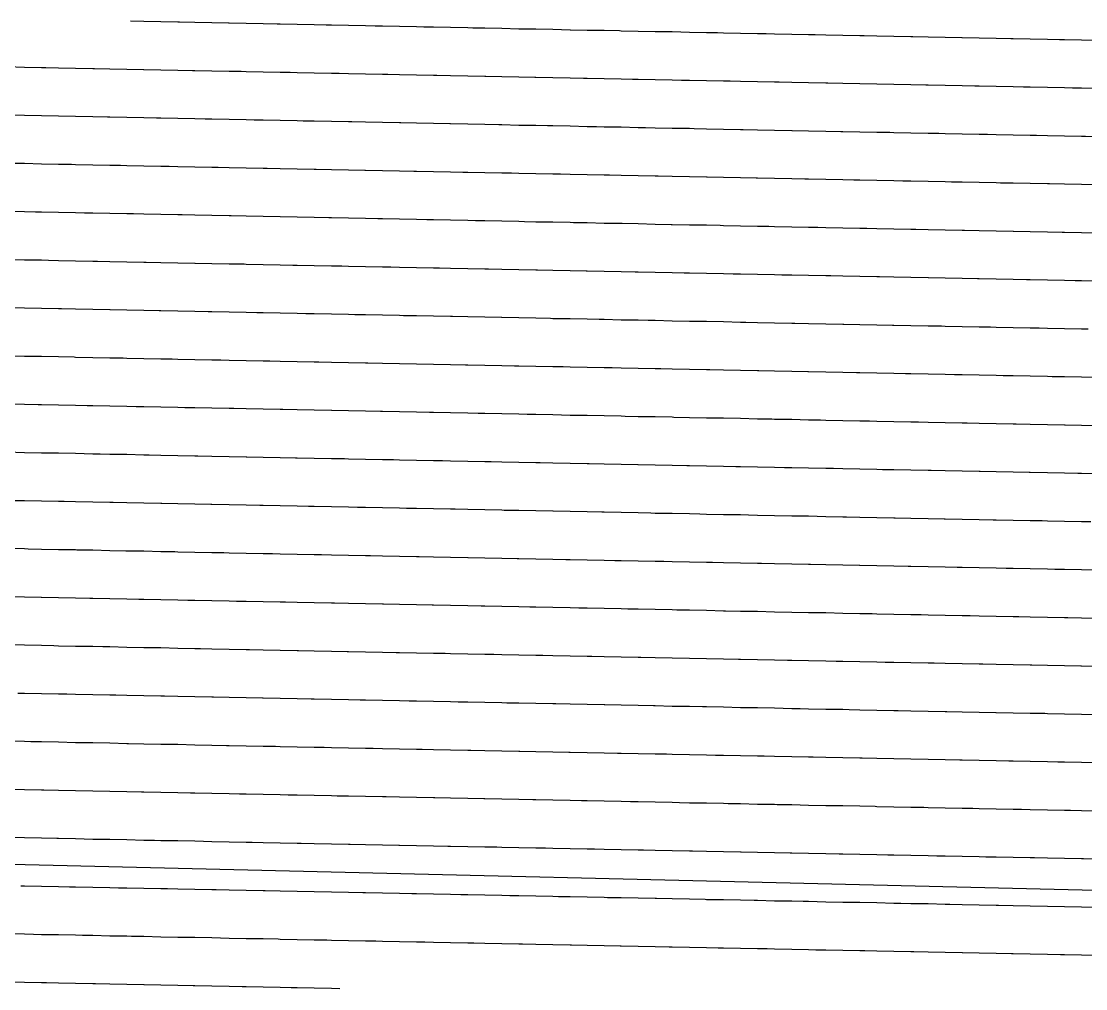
# Model space of a CAD drawing. Header units: metres. Extents: x 2418 to 4584, y 40 to 163.
# Drawn here: x 3907.4 to 4042.7, y 40 to 163 of the extents above; entities that cross this region are included whole.
import ezdxf

# ---------------------------------------------------------------- set-up
doc = ezdxf.new("R2010")
doc.units = ezdxf.units.M
for name, color, linetype in [('Contour_Level_10', 7, 'Continuous'), ('Contour_Level_11', 7, 'Continuous'), ('Contour_Level_12', 7, 'Continuous'), ('Contour_Level_13', 7, 'Continuous'), ('Contour_Level_14', 7, 'Continuous'), ('Contour_Level_15', 7, 'Continuous'), ('Contour_Level_16', 7, 'Continuous'), ('Contour_Level_17', 7, 'Continuous'), ('Contour_Level_18', 7, 'Continuous'), ('Contour_Level_19', 7, 'Continuous'), ('Contour_Level_20', 7, 'Continuous'), ('Contour_Level_21', 7, 'Continuous'), ('Contour_Level_22', 7, 'Continuous'), ('Contour_Level_23', 7, 'Continuous'), ('Contour_Level_3', 7, 'Continuous'), ('Contour_Level_4', 7, 'Continuous'), ('Contour_Level_5', 7, 'Continuous'), ('Contour_Level_6', 7, 'Continuous'), ('Contour_Level_7', 7, 'Continuous'), ('Contour_Level_8', 7, 'Continuous'), ('Contour_Level_9', 7, 'Continuous')]:
    doc.layers.add(name, color=color, linetype=linetype)

msp = doc.modelspace()

# ---------------------------------------------------------------- linework, layer by layer
at = {"layer": 'Contour_Level_10'}
msp.add_lwpolyline([(4044.35, 117.7), (4042.18, 117.74), (4040.01, 117.78), (4038.46, 117.81), (4037.85, 117.83), (4035.68, 117.87), (4033.51, 117.91), (4032.24, 117.94), (4031.34, 117.95), (4029.17, 118), (4027.01, 118.04), (4026.02, 118.06), (4024.84, 118.08), (4022.67, 118.13), (4020.5, 118.17), (4019.81, 118.18), (4018.33, 118.21), (4016.17, 118.26), (4014, 118.3), (4013.59, 118.31), (4011.83, 118.34), (4009.66, 118.38), (4007.49, 118.43), (4007.37, 118.43), (4005.33, 118.47), (4003.16, 118.51), (4001.15, 118.55), (4000.99, 118.56), (3998.82, 118.6), (3996.65, 118.64), (3994.93, 118.68), (3994.49, 118.68), (3992.32, 118.73), (3990.15, 118.77), (3988.71, 118.8), (3987.98, 118.81), (3985.81, 118.86), (3983.65, 118.9), (3982.5, 118.92), (3981.48, 118.94), (3979.31, 118.99), (3977.14, 119.03), (3976.28, 119.05), (3974.97, 119.07), (3972.8, 119.11), (3970.64, 119.16), (3970.06, 119.17), (3968.47, 119.2), (3966.3, 119.24), (3964.13, 119.29), (3963.84, 119.29), (3961.96, 119.33), (3959.8, 119.37), (3957.63, 119.41), (3957.62, 119.41), (3955.46, 119.46), (3953.29, 119.5), (3951.41, 119.54), (3951.12, 119.54), (3948.96, 119.59), (3946.79, 119.63), (3945.19, 119.66), (3944.62, 119.67), (3942.45, 119.71), (3940.28, 119.76), (3938.97, 119.78), (3938.12, 119.8), (3935.95, 119.84), (3933.78, 119.89), (3932.75, 119.91), (3931.61, 119.93), (3929.44, 119.97), (3927.28, 120.02), (3926.53, 120.03), (3925.11, 120.06), (3922.94, 120.1), (3920.77, 120.14), (3920.31, 120.15), (3918.6, 120.19), (3916.44, 120.23), (3914.27, 120.27), (3914.1, 120.28), (3912.1, 120.32), (3909.93, 120.36), (3907.88, 120.4), (3907.76, 120.4), (3905.59, 120.44)], dxfattribs=at)
at = {"layer": 'Contour_Level_11'}
msp.add_lwpolyline([(4044.35, 111.57), (4042.18, 111.62), (4040.1, 111.66), (4040.01, 111.66), (4037.85, 111.7), (4035.68, 111.75), (4033.88, 111.78), (4033.51, 111.79), (4031.34, 111.83), (4029.17, 111.87), (4027.67, 111.9), (4027.01, 111.92), (4024.84, 111.96), (4022.67, 112), (4021.45, 112.03), (4020.5, 112.05), (4018.33, 112.09), (4016.17, 112.13), (4015.23, 112.15), (4014, 112.17), (4011.83, 112.22), (4009.66, 112.26), (4009.01, 112.27), (4007.49, 112.3), (4005.33, 112.35), (4003.16, 112.39), (4002.79, 112.4), (4000.99, 112.43), (3998.82, 112.48), (3996.65, 112.52), (3996.57, 112.52), (3994.49, 112.56), (3992.32, 112.6), (3990.36, 112.64), (3990.15, 112.65), (3987.98, 112.69), (3985.81, 112.73), (3984.14, 112.77), (3983.65, 112.78), (3981.48, 112.82), (3979.31, 112.86), (3977.92, 112.89), (3977.14, 112.9), (3974.97, 112.95), (3972.8, 112.99), (3971.7, 113.01), (3970.64, 113.03), (3968.47, 113.08), (3966.3, 113.12), (3965.48, 113.14), (3964.13, 113.16), (3961.96, 113.2), (3959.8, 113.25), (3959.27, 113.26), (3957.63, 113.29), (3955.46, 113.33), (3953.29, 113.38), (3953.05, 113.38), (3951.12, 113.42), (3948.96, 113.46), (3946.83, 113.5), (3946.79, 113.51), (3944.62, 113.55), (3942.45, 113.59), (3940.61, 113.63), (3940.28, 113.63), (3938.12, 113.68), (3935.95, 113.72), (3934.39, 113.75), (3933.78, 113.76), (3931.61, 113.81), (3929.44, 113.85), (3928.17, 113.87), (3927.28, 113.89), (3925.11, 113.93), (3922.94, 113.98), (3921.96, 114), (3920.77, 114.02), (3918.6, 114.06), (3916.44, 114.11), (3915.74, 114.12), (3914.27, 114.15), (3912.1, 114.19), (3909.93, 114.24), (3909.52, 114.24), (3907.76, 114.28), (3905.59, 114.32)], dxfattribs=at)
at = {"layer": 'Contour_Level_12'}
msp.add_lwpolyline([(4044.35, 105.45), (4042.18, 105.49), (4041.74, 105.5), (4040.01, 105.54), (4037.85, 105.58), (4035.68, 105.62), (4035.53, 105.62), (4033.51, 105.66), (4031.34, 105.71), (4029.31, 105.75), (4029.17, 105.75), (4027.01, 105.79), (4024.84, 105.84), (4023.09, 105.87), (4022.67, 105.88), (4020.5, 105.92), (4018.33, 105.97), (4016.87, 105.99), (4016.17, 106.01), (4014, 106.05), (4011.83, 106.09), (4010.65, 106.12), (4009.66, 106.14), (4007.49, 106.18), (4005.33, 106.22), (4004.43, 106.24), (4003.16, 106.27), (4000.99, 106.31), (3998.82, 106.35), (3998.22, 106.36), (3996.65, 106.39), (3994.49, 106.44), (3992.32, 106.48), (3992, 106.49), (3990.15, 106.52), (3987.98, 106.57), (3985.81, 106.61), (3985.78, 106.61), (3983.65, 106.65), (3981.48, 106.69), (3979.56, 106.73), (3979.31, 106.74), (3977.14, 106.78), (3974.97, 106.82), (3973.34, 106.86), (3972.8, 106.87), (3970.64, 106.91), (3968.47, 106.95), (3967.13, 106.98), (3966.3, 107), (3964.13, 107.04), (3961.96, 107.08), (3960.91, 107.1), (3959.8, 107.12), (3957.63, 107.17), (3955.46, 107.21), (3954.69, 107.23), (3953.29, 107.25), (3951.12, 107.3), (3948.96, 107.34), (3948.47, 107.35), (3946.79, 107.38), (3944.62, 107.42), (3942.45, 107.47), (3942.25, 107.47), (3940.28, 107.51), (3938.12, 107.55), (3936.03, 107.59), (3935.95, 107.6), (3933.78, 107.64), (3931.61, 107.68), (3929.82, 107.72), (3929.44, 107.73), (3927.28, 107.77), (3925.11, 107.81), (3923.6, 107.84), (3922.94, 107.85), (3920.77, 107.9), (3918.6, 107.94), (3917.38, 107.96), (3916.44, 107.98), (3914.27, 108.03), (3912.1, 108.07), (3911.16, 108.09), (3909.93, 108.11), (3907.76, 108.15), (3905.59, 108.2)], dxfattribs=at)
at = {"layer": 'Contour_Level_13'}
msp.add_lwpolyline([(4043.39, 99.35), (4042.18, 99.37), (4040.01, 99.41), (4037.85, 99.46), (4037.17, 99.47), (4035.68, 99.5), (4033.51, 99.54), (4031.34, 99.58), (4030.95, 99.59), (4029.17, 99.63), (4027.01, 99.67), (4024.84, 99.71), (4024.73, 99.71), (4022.67, 99.76), (4020.5, 99.8), (4018.51, 99.84), (4018.33, 99.84), (4016.17, 99.88), (4014, 99.93), (4012.29, 99.96), (4011.83, 99.97), (4009.66, 100.01), (4007.49, 100.06), (4006.08, 100.08), (4005.33, 100.1), (4003.16, 100.14), (4000.99, 100.18), (3999.86, 100.21), (3998.82, 100.23), (3996.65, 100.27), (3994.49, 100.31), (3993.64, 100.33), (3992.32, 100.36), (3990.15, 100.4), (3987.98, 100.44), (3987.42, 100.45), (3985.81, 100.49), (3983.65, 100.53), (3981.48, 100.57), (3981.2, 100.58), (3979.31, 100.61), (3977.14, 100.66), (3974.99, 100.7), (3974.97, 100.7), (3972.8, 100.74), (3970.64, 100.79), (3968.77, 100.82), (3968.47, 100.83), (3966.3, 100.87), (3964.13, 100.91), (3962.55, 100.95), (3961.96, 100.96), (3959.8, 101), (3957.63, 101.04), (3956.33, 101.07), (3955.46, 101.09), (3953.29, 101.13), (3951.12, 101.17), (3950.11, 101.19), (3948.96, 101.22), (3946.79, 101.26), (3944.62, 101.3), (3943.89, 101.32), (3942.45, 101.34), (3940.28, 101.39), (3938.12, 101.43), (3937.68, 101.44), (3935.95, 101.47), (3933.78, 101.52), (3931.61, 101.56), (3931.46, 101.56), (3929.44, 101.6), (3927.28, 101.64), (3925.24, 101.68), (3925.11, 101.69), (3922.94, 101.73), (3920.77, 101.77), (3919.02, 101.81), (3918.6, 101.82), (3916.44, 101.86), (3914.27, 101.9), (3912.8, 101.93), (3912.1, 101.94), (3909.93, 101.99), (3907.76, 102.03), (3906.58, 102.05)], dxfattribs=at)
at = {"layer": 'Contour_Level_14'}
msp.add_lwpolyline([(4044.35, 93.2), (4042.18, 93.25), (4040.01, 93.29), (4038.81, 93.31), (4037.85, 93.33), (4035.68, 93.37), (4033.51, 93.42), (4032.59, 93.44), (4031.34, 93.46), (4029.17, 93.5), (4027.01, 93.55), (4026.37, 93.56), (4024.84, 93.59), (4022.67, 93.63), (4020.5, 93.67), (4020.16, 93.68), (4018.33, 93.72), (4016.17, 93.76), (4014, 93.8), (4013.94, 93.8), (4011.83, 93.85), (4009.66, 93.89), (4007.72, 93.93), (4007.49, 93.93), (4005.33, 93.98), (4003.16, 94.02), (4001.5, 94.05), (4000.99, 94.06), (3998.82, 94.1), (3996.65, 94.15), (3995.28, 94.17), (3994.49, 94.19), (3992.32, 94.23), (3990.15, 94.28), (3989.06, 94.3), (3987.98, 94.32), (3985.81, 94.36), (3983.65, 94.4), (3982.85, 94.42), (3981.48, 94.45), (3979.31, 94.49), (3977.14, 94.53), (3976.63, 94.54), (3974.97, 94.58), (3972.8, 94.62), (3970.64, 94.66), (3970.41, 94.67), (3968.47, 94.71), (3966.3, 94.75), (3964.19, 94.79), (3964.13, 94.79), (3961.96, 94.83), (3959.8, 94.88), (3957.97, 94.91), (3957.63, 94.92), (3955.46, 94.96), (3953.29, 95.01), (3951.75, 95.04), (3951.12, 95.05), (3948.96, 95.09), (3946.79, 95.13), (3945.54, 95.16), (3944.62, 95.18), (3942.45, 95.22), (3940.28, 95.26), (3939.32, 95.28), (3938.12, 95.31), (3935.95, 95.35), (3933.78, 95.39), (3933.1, 95.41), (3931.61, 95.43), (3929.44, 95.48), (3927.28, 95.52), (3926.88, 95.53), (3925.11, 95.56), (3922.94, 95.61), (3920.77, 95.65), (3920.66, 95.65), (3918.6, 95.69), (3916.44, 95.74), (3914.44, 95.77), (3914.27, 95.78), (3912.1, 95.82), (3909.93, 95.86), (3908.23, 95.9), (3907.76, 95.91), (3905.59, 95.95)], dxfattribs=at)
at = {"layer": 'Contour_Level_15'}
msp.add_lwpolyline([(4044.35, 87.08), (4042.18, 87.12), (4040.45, 87.16), (4040.01, 87.16), (4037.85, 87.21), (4035.68, 87.25), (4034.23, 87.28), (4033.51, 87.29), (4031.34, 87.34), (4029.17, 87.38), (4028.02, 87.4), (4027.01, 87.42), (4024.84, 87.47), (4022.67, 87.51), (4021.8, 87.53), (4020.5, 87.55), (4018.33, 87.59), (4016.17, 87.64), (4015.58, 87.65), (4014, 87.68), (4011.83, 87.72), (4009.66, 87.77), (4009.36, 87.77), (4007.49, 87.81), (4005.33, 87.85), (4003.16, 87.89), (4003.14, 87.89), (4000.99, 87.94), (3998.82, 87.98), (3996.92, 88.02), (3996.65, 88.02), (3994.49, 88.07), (3992.32, 88.11), (3990.71, 88.14), (3990.15, 88.15), (3987.98, 88.2), (3985.81, 88.24), (3984.49, 88.26), (3983.65, 88.28), (3981.48, 88.32), (3979.31, 88.37), (3978.27, 88.39), (3977.14, 88.41), (3974.97, 88.45), (3972.8, 88.5), (3972.05, 88.51), (3970.64, 88.54), (3968.47, 88.58), (3966.3, 88.62), (3965.83, 88.63), (3964.13, 88.67), (3961.96, 88.71), (3959.8, 88.75), (3959.61, 88.76), (3957.63, 88.8), (3955.46, 88.84), (3953.4, 88.88), (3953.29, 88.88), (3951.12, 88.92), (3948.96, 88.97), (3947.18, 89), (3946.79, 89.01), (3944.62, 89.05), (3942.45, 89.1), (3940.96, 89.13), (3940.28, 89.14), (3938.12, 89.18), (3935.95, 89.23), (3934.74, 89.25), (3933.78, 89.27), (3931.61, 89.31), (3929.44, 89.35), (3928.52, 89.37), (3927.28, 89.4), (3925.11, 89.44), (3922.94, 89.48), (3922.3, 89.5), (3920.77, 89.53), (3918.6, 89.57), (3916.44, 89.61), (3916.09, 89.62), (3914.27, 89.65), (3912.1, 89.7), (3909.93, 89.74), (3909.87, 89.74), (3907.76, 89.78), (3905.59, 89.83)], dxfattribs=at)
at = {"layer": 'Contour_Level_16'}
msp.add_lwpolyline([(4044.35, 80.96), (4042.18, 81), (4042.09, 81), (4040.01, 81.04), (4037.85, 81.08), (4035.88, 81.12), (4035.68, 81.13), (4033.51, 81.17), (4031.34, 81.21), (4029.66, 81.25), (4029.17, 81.26), (4027.01, 81.3), (4024.84, 81.34), (4023.44, 81.37), (4022.67, 81.38), (4020.5, 81.43), (4018.33, 81.47), (4017.22, 81.49), (4016.17, 81.51), (4014, 81.56), (4011.83, 81.6), (4011, 81.62), (4009.66, 81.64), (4007.49, 81.69), (4005.33, 81.73), (4004.78, 81.74), (4003.16, 81.77), (4000.99, 81.81), (3998.82, 81.86), (3998.57, 81.86), (3996.65, 81.9), (3994.49, 81.94), (3992.35, 81.98), (3992.32, 81.99), (3990.15, 82.03), (3987.98, 82.07), (3986.13, 82.11), (3985.81, 82.11), (3983.65, 82.16), (3981.48, 82.2), (3979.91, 82.23), (3979.31, 82.24), (3977.14, 82.29), (3974.97, 82.33), (3973.69, 82.35), (3972.8, 82.37), (3970.64, 82.41), (3968.47, 82.46), (3967.47, 82.48), (3966.3, 82.5), (3964.13, 82.54), (3961.96, 82.59), (3961.26, 82.6), (3959.8, 82.63), (3957.63, 82.67), (3955.46, 82.72), (3955.04, 82.72), (3953.29, 82.76), (3951.12, 82.8), (3948.96, 82.84), (3948.82, 82.85), (3946.79, 82.89), (3944.62, 82.93), (3942.6, 82.97), (3942.45, 82.97), (3940.28, 83.02), (3938.12, 83.06), (3936.38, 83.09), (3935.95, 83.1), (3933.78, 83.14), (3931.61, 83.19), (3930.16, 83.22), (3929.44, 83.23), (3927.28, 83.27), (3925.11, 83.32), (3923.95, 83.34), (3922.94, 83.36), (3920.77, 83.4), (3918.6, 83.45), (3917.73, 83.46), (3916.44, 83.49), (3914.27, 83.53), (3912.1, 83.57), (3911.51, 83.59), (3909.93, 83.62), (3907.76, 83.66), (3905.59, 83.7)], dxfattribs=at)
at = {"layer": 'Contour_Level_17'}
msp.add_lwpolyline([(4043.74, 74.84), (4042.18, 74.87), (4040.01, 74.92), (4037.85, 74.96), (4037.52, 74.97), (4035.68, 75), (4033.51, 75.05), (4031.34, 75.09), (4031.3, 75.09), (4029.17, 75.13), (4027.01, 75.18), (4025.08, 75.21), (4024.84, 75.22), (4022.67, 75.26), (4020.5, 75.3), (4018.86, 75.34), (4018.33, 75.35), (4016.17, 75.39), (4014, 75.43), (4012.64, 75.46), (4011.83, 75.48), (4009.66, 75.52), (4007.49, 75.56), (4006.43, 75.58), (4005.33, 75.6), (4003.16, 75.65), (4000.99, 75.69), (4000.21, 75.71), (3998.82, 75.73), (3996.65, 75.78), (3994.49, 75.82), (3993.99, 75.83), (3992.32, 75.86), (3990.15, 75.9), (3987.98, 75.95), (3987.77, 75.95), (3985.81, 75.99), (3983.65, 76.03), (3981.55, 76.08), (3981.48, 76.08), (3979.31, 76.12), (3977.14, 76.16), (3975.33, 76.2), (3974.97, 76.21), (3972.8, 76.25), (3970.64, 76.29), (3969.12, 76.32), (3968.47, 76.33), (3966.3, 76.38), (3964.13, 76.42), (3962.9, 76.44), (3961.96, 76.46), (3959.8, 76.51), (3957.63, 76.55), (3956.68, 76.57), (3955.46, 76.59), (3953.29, 76.63), (3951.12, 76.68), (3950.46, 76.69), (3948.96, 76.72), (3946.79, 76.76), (3944.62, 76.81), (3944.24, 76.81), (3942.45, 76.85), (3940.28, 76.89), (3938.12, 76.94), (3938.03, 76.94), (3935.95, 76.98), (3933.78, 77.02), (3931.81, 77.06), (3931.61, 77.06), (3929.44, 77.11), (3927.28, 77.15), (3925.59, 77.18), (3925.11, 77.19), (3922.94, 77.24), (3920.77, 77.28), (3919.37, 77.31), (3918.6, 77.32), (3916.44, 77.36), (3914.27, 77.41), (3913.15, 77.43), (3912.1, 77.45), (3909.93, 77.49), (3907.76, 77.54), (3906.93, 77.55)], dxfattribs=at)
at = {"layer": 'Contour_Level_18'}
msp.add_lwpolyline([(4044.35, 68.71), (4042.18, 68.75), (4040.01, 68.79), (4039.16, 68.81), (4037.85, 68.84), (4035.68, 68.88), (4033.51, 68.92), (4032.94, 68.93), (4031.34, 68.97), (4029.17, 69.01), (4027.01, 69.05), (4026.72, 69.06), (4024.84, 69.09), (4022.67, 69.14), (4020.5, 69.18), (4020.5, 69.18), (4018.33, 69.22), (4016.17, 69.27), (4014.29, 69.3), (4014, 69.31), (4011.83, 69.35), (4009.66, 69.39), (4008.07, 69.43), (4007.49, 69.44), (4005.33, 69.48), (4003.16, 69.52), (4001.85, 69.55), (4000.99, 69.57), (3998.82, 69.61), (3996.65, 69.65), (3995.63, 69.67), (3994.49, 69.7), (3992.32, 69.74), (3990.15, 69.78), (3989.41, 69.8), (3987.98, 69.82), (3985.81, 69.87), (3983.65, 69.91), (3983.19, 69.92), (3981.48, 69.95), (3979.31, 70), (3977.14, 70.04), (3976.98, 70.04), (3974.97, 70.08), (3972.8, 70.12), (3970.76, 70.17), (3970.64, 70.17), (3968.47, 70.21), (3966.3, 70.25), (3964.54, 70.29), (3964.13, 70.3), (3961.96, 70.34), (3959.8, 70.38), (3958.32, 70.41), (3957.63, 70.43), (3955.46, 70.47), (3953.29, 70.51), (3952.1, 70.53), (3951.12, 70.55), (3948.96, 70.6), (3946.79, 70.64), (3945.89, 70.66), (3944.62, 70.68), (3942.45, 70.73), (3940.28, 70.77), (3939.67, 70.78), (3938.12, 70.81), (3935.95, 70.85), (3933.78, 70.9), (3933.45, 70.9), (3931.61, 70.94), (3929.44, 70.98), (3927.28, 71.03), (3927.23, 71.03), (3925.11, 71.07), (3922.94, 71.11), (3921.01, 71.15), (3920.77, 71.15), (3918.6, 71.2), (3916.44, 71.24), (3914.79, 71.27), (3914.27, 71.28), (3912.1, 71.33), (3909.93, 71.37), (3908.58, 71.4), (3907.76, 71.41), (3905.59, 71.46)], dxfattribs=at)
at = {"layer": 'Contour_Level_19'}
msp.add_lwpolyline([(4044.35, 62.58), (4042.18, 62.63), (4040.8, 62.65), (4040.01, 62.67), (4037.85, 62.71), (4035.68, 62.76), (4034.58, 62.78), (4033.51, 62.8), (4031.34, 62.84), (4029.17, 62.88), (4028.36, 62.9), (4027.01, 62.93), (4024.84, 62.97), (4022.67, 63.01), (4022.15, 63.02), (4020.5, 63.06), (4018.33, 63.1), (4016.17, 63.14), (4015.93, 63.15), (4014, 63.19), (4011.83, 63.23), (4009.71, 63.27), (4009.66, 63.27), (4007.49, 63.31), (4005.33, 63.36), (4003.49, 63.39), (4003.16, 63.4), (4000.99, 63.44), (3998.82, 63.49), (3997.27, 63.52), (3996.65, 63.53), (3994.49, 63.57), (3992.32, 63.61), (3991.05, 63.64), (3990.15, 63.66), (3987.98, 63.7), (3985.81, 63.74), (3984.84, 63.76), (3983.65, 63.79), (3981.48, 63.83), (3979.31, 63.87), (3978.62, 63.89), (3977.14, 63.92), (3974.97, 63.96), (3972.8, 64), (3972.4, 64.01), (3970.64, 64.04), (3968.47, 64.09), (3966.3, 64.13), (3966.18, 64.13), (3964.13, 64.17), (3961.96, 64.22), (3959.96, 64.26), (3959.8, 64.26), (3957.63, 64.3), (3955.46, 64.34), (3953.75, 64.38), (3953.29, 64.39), (3951.12, 64.43), (3948.96, 64.47), (3947.53, 64.5), (3946.79, 64.52), (3944.62, 64.56), (3942.45, 64.6), (3941.31, 64.62), (3940.28, 64.64), (3938.12, 64.69), (3935.95, 64.73), (3935.09, 64.75), (3933.78, 64.77), (3931.61, 64.82), (3929.44, 64.86), (3928.87, 64.87), (3927.28, 64.9), (3925.11, 64.95), (3922.94, 64.99), (3922.65, 64.99), (3920.77, 65.03), (3918.6, 65.07), (3916.44, 65.12), (3916.44, 65.12), (3914.27, 65.16), (3912.1, 65.2), (3910.22, 65.24), (3909.93, 65.25), (3907.76, 65.29), (3905.59, 65.33)], dxfattribs=at)
at = {"layer": 'Contour_Level_20'}
msp.add_lwpolyline([(4044.35, 56.46), (4042.44, 56.5), (4042.18, 56.5), (4040.01, 56.55), (4037.85, 56.59), (4036.22, 56.62), (4035.68, 56.63), (4033.51, 56.68), (4031.34, 56.72), (4030.01, 56.74), (4029.17, 56.76), (4027.01, 56.8), (4024.84, 56.85), (4023.79, 56.87), (4022.67, 56.89), (4020.5, 56.93), (4018.33, 56.98), (4017.57, 56.99), (4016.17, 57.02), (4014, 57.06), (4011.83, 57.1), (4011.35, 57.11), (4009.66, 57.15), (4007.49, 57.19), (4005.33, 57.23), (4005.13, 57.24), (4003.16, 57.28), (4000.99, 57.32), (3998.91, 57.36), (3998.82, 57.36), (3996.65, 57.41), (3994.49, 57.45), (3992.7, 57.48), (3992.32, 57.49), (3990.15, 57.53), (3987.98, 57.58), (3986.48, 57.61), (3985.81, 57.62), (3983.65, 57.66), (3981.48, 57.71), (3980.26, 57.73), (3979.31, 57.75), (3977.14, 57.79), (3974.97, 57.83), (3974.04, 57.85), (3972.8, 57.88), (3970.64, 57.92), (3968.47, 57.96), (3967.82, 57.98), (3966.3, 58.01), (3964.13, 58.05), (3961.96, 58.09), (3961.61, 58.1), (3959.8, 58.13), (3957.63, 58.18), (3955.46, 58.22), (3955.39, 58.22), (3953.29, 58.26), (3951.12, 58.31), (3949.17, 58.35), (3948.96, 58.35), (3946.79, 58.39), (3944.62, 58.44), (3942.95, 58.47), (3942.45, 58.48), (3940.28, 58.52), (3938.12, 58.56), (3936.73, 58.59), (3935.95, 58.61), (3933.78, 58.65), (3931.61, 58.69), (3930.51, 58.71), (3929.44, 58.74), (3927.28, 58.78), (3925.11, 58.82), (3924.3, 58.84), (3922.94, 58.86), (3920.77, 58.91), (3918.6, 58.95), (3918.08, 58.96), (3916.44, 58.99), (3914.27, 59.04), (3912.1, 59.08), (3911.86, 59.08), (3909.93, 59.12), (3907.76, 59.17), (3905.64, 59.21)], dxfattribs=at)
at = {"layer": 'Contour_Level_21'}
for points in [[(2418.3, 91.48), (4565.81, 40)], [(4044.08, 50.34), (4042.18, 50.38), (4040.01, 50.42), (4037.87, 50.47), (4037.85, 50.47), (4035.68, 50.51), (4033.51, 50.55), (4031.65, 50.59), (4031.34, 50.59), (4029.17, 50.64), (4027.01, 50.68), (4025.43, 50.71), (4024.84, 50.72), (4022.67, 50.77), (4020.5, 50.81), (4019.21, 50.83), (4018.33, 50.85), (4016.17, 50.9), (4014, 50.94), (4012.99, 50.96), (4011.83, 50.98), (4009.66, 51.02), (4007.49, 51.07), (4006.78, 51.08), (4005.33, 51.11), (4003.16, 51.15), (4000.99, 51.2), (4000.56, 51.2), (3998.82, 51.24), (3996.65, 51.28), (3994.49, 51.32), (3994.34, 51.33), (3992.32, 51.37), (3990.15, 51.41), (3988.12, 51.45), (3987.98, 51.45), (3985.81, 51.5), (3983.65, 51.54), (3981.9, 51.57), (3981.48, 51.58), (3979.31, 51.62), (3977.14, 51.67), (3975.68, 51.7), (3974.97, 51.71), (3972.8, 51.75), (3970.64, 51.8), (3969.47, 51.82), (3968.47, 51.84), (3966.3, 51.88), (3964.13, 51.93), (3963.25, 51.94), (3961.96, 51.97), (3959.8, 52.01), (3957.63, 52.05), (3957.03, 52.07), (3955.46, 52.1), (3953.29, 52.14), (3951.12, 52.18), (3950.81, 52.19), (3948.96, 52.23), (3946.79, 52.27), (3944.62, 52.31), (3944.59, 52.31), (3942.45, 52.35), (3940.28, 52.4), (3938.37, 52.44), (3938.12, 52.44), (3935.95, 52.48), (3933.78, 52.53), (3932.16, 52.56), (3931.61, 52.57), (3929.44, 52.61), (3927.28, 52.66), (3925.94, 52.68), (3925.11, 52.7), (3922.94, 52.74), (3920.77, 52.78), (3919.72, 52.8), (3918.6, 52.83), (3916.44, 52.87), (3914.27, 52.91), (3913.5, 52.93), (3912.1, 52.96), (3909.93, 53), (3907.76, 53.04), (3907.28, 53.05)]]:
    msp.add_lwpolyline(points, dxfattribs=at)
at = {"layer": 'Contour_Level_22'}
msp.add_lwpolyline([(4044.35, 44.21), (4042.18, 44.26), (4040.01, 44.3), (4039.51, 44.31), (4037.85, 44.34), (4035.68, 44.39), (4033.51, 44.43), (4033.29, 44.43), (4031.34, 44.47), (4029.17, 44.51), (4027.07, 44.56), (4027.01, 44.56), (4024.84, 44.6), (4022.67, 44.64), (4020.85, 44.68), (4020.5, 44.69), (4018.33, 44.73), (4016.17, 44.77), (4014.64, 44.8), (4014, 44.81), (4011.83, 44.86), (4009.66, 44.9), (4008.42, 44.92), (4007.49, 44.94), (4005.33, 44.99), (4003.16, 45.03), (4002.2, 45.05), (4000.99, 45.07), (3998.82, 45.11), (3996.65, 45.16), (3995.98, 45.17), (3994.49, 45.2), (3992.32, 45.24), (3990.15, 45.29), (3989.76, 45.29), (3987.98, 45.33), (3985.81, 45.37), (3983.65, 45.42), (3983.54, 45.42), (3981.48, 45.46), (3979.31, 45.5), (3977.33, 45.54), (3977.14, 45.54), (3974.97, 45.59), (3972.8, 45.63), (3971.11, 45.66), (3970.64, 45.67), (3968.47, 45.72), (3966.3, 45.76), (3964.89, 45.79), (3964.13, 45.8), (3961.96, 45.84), (3959.8, 45.89), (3958.67, 45.91), (3957.63, 45.93), (3955.46, 45.97), (3953.29, 46.02), (3952.45, 46.03), (3951.12, 46.06), (3948.96, 46.1), (3946.79, 46.15), (3946.23, 46.16), (3944.62, 46.19), (3942.45, 46.23), (3940.28, 46.27), (3940.02, 46.28), (3938.12, 46.32), (3935.95, 46.36), (3933.8, 46.4), (3933.78, 46.4), (3931.61, 46.45), (3929.44, 46.49), (3927.58, 46.53), (3927.28, 46.53), (3925.11, 46.57), (3922.94, 46.62), (3921.36, 46.65), (3920.77, 46.66), (3918.6, 46.7), (3916.44, 46.75), (3915.14, 46.77), (3914.27, 46.79), (3912.1, 46.83), (3909.93, 46.87), (3908.92, 46.89), (3907.76, 46.92), (3905.59, 46.96)], dxfattribs=at)
at = {"layer": 'Contour_Level_23'}
msp.add_lwpolyline([(3947.88, 40), (3946.79, 40.02), (3944.62, 40.06), (3942.45, 40.11), (3941.66, 40.12), (3940.28, 40.15), (3938.12, 40.19), (3935.95, 40.24), (3935.44, 40.25), (3933.78, 40.28), (3931.61, 40.32), (3929.44, 40.36), (3929.22, 40.37), (3927.28, 40.41), (3925.11, 40.45), (3923, 40.49), (3922.94, 40.49), (3920.77, 40.54), (3918.6, 40.58), (3916.78, 40.62), (3916.44, 40.62), (3914.27, 40.67), (3912.1, 40.71), (3910.57, 40.74), (3909.93, 40.75), (3907.76, 40.79), (3905.59, 40.84)], dxfattribs=at)
at = {"layer": 'Contour_Level_3'}
msp.add_lwpolyline([(4044.35, 160.56), (4042.18, 160.61), (4040.01, 160.65), (4039.4, 160.66), (4037.85, 160.69), (4035.68, 160.73), (4033.51, 160.78), (4033.19, 160.78), (4031.34, 160.82), (4029.17, 160.86), (4027.01, 160.91), (4026.97, 160.91), (4024.84, 160.95), (4022.67, 160.99), (4020.75, 161.03), (4020.5, 161.03), (4018.33, 161.08), (4016.17, 161.12), (4014.53, 161.15), (4014, 161.16), (4011.83, 161.21), (4009.66, 161.25), (4008.31, 161.28), (4007.49, 161.29), (4005.33, 161.34), (4003.16, 161.38), (4002.09, 161.4), (4000.99, 161.42), (3998.82, 161.46), (3996.65, 161.51), (3995.88, 161.52), (3994.49, 161.55), (3992.32, 161.59), (3990.15, 161.64), (3989.66, 161.65), (3987.98, 161.68), (3985.81, 161.72), (3983.65, 161.76), (3983.44, 161.77), (3981.48, 161.81), (3979.31, 161.85), (3977.22, 161.89), (3977.14, 161.89), (3974.97, 161.94), (3972.8, 161.98), (3971, 162.02), (3970.64, 162.02), (3968.47, 162.07), (3966.3, 162.11), (3964.79, 162.14), (3964.13, 162.15), (3961.96, 162.19), (3959.8, 162.24), (3958.57, 162.26), (3957.63, 162.28), (3955.46, 162.32), (3953.29, 162.37), (3952.35, 162.38), (3951.12, 162.41), (3948.96, 162.45), (3946.79, 162.49), (3946.13, 162.51), (3944.62, 162.54), (3942.45, 162.58), (3940.28, 162.62), (3939.91, 162.63), (3938.12, 162.67), (3935.95, 162.71), (3933.78, 162.75), (3933.69, 162.75), (3931.61, 162.79), (3929.44, 162.84), (3927.48, 162.88), (3927.28, 162.88), (3925.11, 162.92), (3922.94, 162.97), (3921.26, 163)], dxfattribs=at)
at = {"layer": 'Contour_Level_4'}
msp.add_lwpolyline([(4044.35, 154.44), (4042.18, 154.48), (4041.05, 154.5), (4040.01, 154.52), (4037.85, 154.57), (4035.68, 154.61), (4034.83, 154.63), (4033.51, 154.65), (4031.34, 154.7), (4029.17, 154.74), (4028.61, 154.75), (4027.01, 154.78), (4024.84, 154.83), (4022.67, 154.87), (4022.39, 154.87), (4020.5, 154.91), (4018.33, 154.95), (4016.17, 155), (4016.17, 155), (4014, 155.04), (4011.83, 155.08), (4009.95, 155.12), (4009.66, 155.13), (4007.49, 155.17), (4005.33, 155.21), (4003.74, 155.24), (4003.16, 155.25), (4000.99, 155.3), (3998.82, 155.34), (3997.52, 155.37), (3996.65, 155.38), (3994.49, 155.43), (3992.32, 155.47), (3991.3, 155.49), (3990.15, 155.51), (3987.98, 155.56), (3985.81, 155.6), (3985.08, 155.61), (3983.65, 155.64), (3981.48, 155.68), (3979.31, 155.73), (3978.86, 155.74), (3977.14, 155.77), (3974.97, 155.81), (3972.8, 155.86), (3972.65, 155.86), (3970.64, 155.9), (3968.47, 155.94), (3966.43, 155.98), (3966.3, 155.98), (3964.13, 156.03), (3961.96, 156.07), (3960.21, 156.11), (3959.8, 156.11), (3957.63, 156.16), (3955.46, 156.2), (3953.99, 156.23), (3953.29, 156.24), (3951.12, 156.28), (3948.96, 156.33), (3947.77, 156.35), (3946.79, 156.37), (3944.62, 156.41), (3942.45, 156.46), (3941.55, 156.47), (3940.28, 156.5), (3938.12, 156.54), (3935.95, 156.59), (3935.34, 156.6), (3933.78, 156.63), (3931.61, 156.67), (3929.44, 156.71), (3929.12, 156.72), (3927.28, 156.76), (3925.11, 156.8), (3922.94, 156.84), (3922.9, 156.84), (3920.77, 156.89), (3918.6, 156.93), (3916.68, 156.97), (3916.44, 156.97), (3914.27, 157.01), (3912.1, 157.06), (3910.46, 157.09), (3909.93, 157.1), (3907.76, 157.14), (3905.59, 157.19)], dxfattribs=at)
at = {"layer": 'Contour_Level_5'}
msp.add_lwpolyline([(4044.35, 148.32), (4042.69, 148.35), (4042.18, 148.36), (4040.01, 148.4), (4037.85, 148.44), (4036.47, 148.47), (4035.68, 148.49), (4033.51, 148.53), (4031.34, 148.57), (4030.25, 148.59), (4029.17, 148.62), (4027.01, 148.66), (4024.84, 148.7), (4024.03, 148.72), (4022.67, 148.74), (4020.5, 148.79), (4018.33, 148.83), (4017.81, 148.84), (4016.17, 148.87), (4014, 148.92), (4011.83, 148.96), (4011.6, 148.96), (4009.66, 149), (4007.49, 149.05), (4005.38, 149.09), (4005.33, 149.09), (4003.16, 149.13), (4000.99, 149.17), (3999.16, 149.21), (3998.82, 149.22), (3996.65, 149.26), (3994.49, 149.3), (3992.94, 149.33), (3992.32, 149.35), (3990.15, 149.39), (3987.98, 149.43), (3986.72, 149.46), (3985.81, 149.47), (3983.65, 149.52), (3981.48, 149.56), (3980.51, 149.58), (3979.31, 149.6), (3977.14, 149.65), (3974.97, 149.69), (3974.29, 149.7), (3972.8, 149.73), (3970.64, 149.77), (3968.47, 149.82), (3968.07, 149.83), (3966.3, 149.86), (3964.13, 149.9), (3961.96, 149.95), (3961.85, 149.95), (3959.8, 149.99), (3957.63, 150.03), (3955.63, 150.07), (3955.46, 150.08), (3953.29, 150.12), (3951.12, 150.16), (3949.41, 150.2), (3948.96, 150.2), (3946.79, 150.25), (3944.62, 150.29), (3943.2, 150.32), (3942.45, 150.33), (3940.28, 150.38), (3938.12, 150.42), (3936.98, 150.44), (3935.95, 150.46), (3933.78, 150.5), (3931.61, 150.55), (3930.76, 150.56), (3929.44, 150.59), (3927.28, 150.63), (3925.11, 150.68), (3924.54, 150.69), (3922.94, 150.72), (3920.77, 150.76), (3918.6, 150.81), (3918.32, 150.81), (3916.44, 150.85), (3914.27, 150.89), (3912.1, 150.93), (3912.1, 150.93), (3909.93, 150.98), (3907.76, 151.02), (3905.89, 151.06)], dxfattribs=at)
at = {"layer": 'Contour_Level_6'}
msp.add_lwpolyline([(4044.33, 142.19), (4042.18, 142.23), (4040.01, 142.28), (4038.11, 142.32), (4037.85, 142.32), (4035.68, 142.36), (4033.51, 142.41), (4031.89, 142.44), (4031.34, 142.45), (4029.17, 142.49), (4027.01, 142.54), (4025.67, 142.56), (4024.84, 142.58), (4022.67, 142.62), (4020.5, 142.66), (4019.46, 142.68), (4018.33, 142.71), (4016.17, 142.75), (4014, 142.79), (4013.24, 142.81), (4011.83, 142.84), (4009.66, 142.88), (4007.49, 142.92), (4007.02, 142.93), (4005.33, 142.96), (4003.16, 143.01), (4000.99, 143.05), (4000.8, 143.05), (3998.82, 143.09), (3996.65, 143.14), (3994.58, 143.18), (3994.49, 143.18), (3992.32, 143.22), (3990.15, 143.26), (3988.37, 143.3), (3987.98, 143.31), (3985.81, 143.35), (3983.65, 143.39), (3982.15, 143.42), (3981.48, 143.44), (3979.31, 143.48), (3977.14, 143.52), (3975.93, 143.55), (3974.97, 143.57), (3972.8, 143.61), (3970.64, 143.65), (3969.71, 143.67), (3968.47, 143.69), (3966.3, 143.74), (3964.13, 143.78), (3963.49, 143.79), (3961.96, 143.82), (3959.8, 143.87), (3957.63, 143.91), (3957.27, 143.92), (3955.46, 143.95), (3953.29, 143.99), (3951.12, 144.04), (3951.06, 144.04), (3948.96, 144.08), (3946.79, 144.12), (3944.84, 144.16), (3944.62, 144.17), (3942.45, 144.21), (3940.28, 144.25), (3938.62, 144.29), (3938.12, 144.3), (3935.95, 144.34), (3933.78, 144.38), (3932.4, 144.41), (3931.61, 144.42), (3929.44, 144.47), (3927.28, 144.51), (3926.18, 144.53), (3925.11, 144.55), (3922.94, 144.6), (3920.77, 144.64), (3919.96, 144.65), (3918.6, 144.68), (3916.44, 144.72), (3914.27, 144.77), (3913.75, 144.78), (3912.1, 144.81), (3909.93, 144.85), (3907.76, 144.9), (3907.53, 144.9), (3905.59, 144.94)], dxfattribs=at)
at = {"layer": 'Contour_Level_7'}
msp.add_lwpolyline([(4044.35, 136.07), (4042.18, 136.11), (4040.01, 136.15), (4039.75, 136.16), (4037.85, 136.2), (4035.68, 136.24), (4033.54, 136.28), (4033.51, 136.28), (4031.34, 136.33), (4029.17, 136.37), (4027.32, 136.41), (4027.01, 136.41), (4024.84, 136.45), (4022.67, 136.5), (4021.1, 136.53), (4020.5, 136.54), (4018.33, 136.58), (4016.17, 136.63), (4014.88, 136.65), (4014, 136.67), (4011.83, 136.71), (4009.66, 136.75), (4008.66, 136.77), (4007.49, 136.8), (4005.33, 136.84), (4003.16, 136.88), (4002.44, 136.9), (4000.99, 136.93), (3998.82, 136.97), (3996.65, 137.01), (3996.23, 137.02), (3994.49, 137.06), (3992.32, 137.1), (3990.15, 137.14), (3990.01, 137.14), (3987.98, 137.18), (3985.81, 137.23), (3983.79, 137.27), (3983.65, 137.27), (3981.48, 137.31), (3979.31, 137.36), (3977.57, 137.39), (3977.14, 137.4), (3974.97, 137.44), (3972.8, 137.48), (3971.35, 137.51), (3970.64, 137.53), (3968.47, 137.57), (3966.3, 137.61), (3965.13, 137.64), (3964.13, 137.66), (3961.96, 137.7), (3959.8, 137.74), (3958.92, 137.76), (3957.63, 137.79), (3955.46, 137.83), (3953.29, 137.87), (3952.7, 137.88), (3951.12, 137.91), (3948.96, 137.96), (3946.79, 138), (3946.48, 138.01), (3944.62, 138.04), (3942.45, 138.09), (3940.28, 138.13), (3940.26, 138.13), (3938.12, 138.17), (3935.95, 138.21), (3934.04, 138.25), (3933.78, 138.26), (3931.61, 138.3), (3929.44, 138.34), (3927.82, 138.38), (3927.28, 138.39), (3925.11, 138.43), (3922.94, 138.47), (3921.61, 138.5), (3920.77, 138.52), (3918.6, 138.56), (3916.44, 138.6), (3915.39, 138.62), (3914.27, 138.64), (3912.1, 138.69), (3909.93, 138.73), (3909.17, 138.74), (3907.76, 138.77), (3905.59, 138.82)], dxfattribs=at)
at = {"layer": 'Contour_Level_8'}
msp.add_lwpolyline([(4044.35, 129.94), (4042.18, 129.99), (4041.4, 130), (4040.01, 130.03), (4037.85, 130.07), (4035.68, 130.12), (4035.18, 130.13), (4033.51, 130.16), (4031.34, 130.2), (4029.17, 130.24), (4028.96, 130.25), (4027.01, 130.29), (4024.84, 130.33), (4022.74, 130.37), (4022.67, 130.37), (4020.5, 130.42), (4018.33, 130.46), (4016.52, 130.5), (4016.17, 130.5), (4014, 130.55), (4011.83, 130.59), (4010.3, 130.62), (4009.66, 130.63), (4007.49, 130.67), (4005.33, 130.72), (4004.09, 130.74), (4003.16, 130.76), (4000.99, 130.8), (3998.82, 130.85), (3997.87, 130.86), (3996.65, 130.89), (3994.49, 130.93), (3992.32, 130.97), (3991.65, 130.99), (3990.15, 131.02), (3987.98, 131.06), (3985.81, 131.1), (3985.43, 131.11), (3983.65, 131.15), (3981.48, 131.19), (3979.31, 131.23), (3979.21, 131.23), (3977.14, 131.28), (3974.97, 131.32), (3972.99, 131.36), (3972.8, 131.36), (3970.64, 131.4), (3968.47, 131.45), (3966.78, 131.48), (3966.3, 131.49), (3964.13, 131.53), (3961.96, 131.58), (3960.56, 131.6), (3959.8, 131.62), (3957.63, 131.66), (3955.46, 131.7), (3954.34, 131.73), (3953.29, 131.75), (3951.12, 131.79), (3948.96, 131.83), (3948.12, 131.85), (3946.79, 131.88), (3944.62, 131.92), (3942.45, 131.96), (3941.9, 131.97), (3940.28, 132.01), (3938.12, 132.05), (3935.95, 132.09), (3935.68, 132.1), (3933.78, 132.13), (3931.61, 132.18), (3929.47, 132.22), (3929.44, 132.22), (3927.28, 132.26), (3925.11, 132.31), (3923.25, 132.34), (3922.94, 132.35), (3920.77, 132.39), (3918.6, 132.43), (3917.03, 132.47), (3916.44, 132.48), (3914.27, 132.52), (3912.1, 132.56), (3910.81, 132.59), (3909.93, 132.61), (3907.76, 132.65), (3905.59, 132.69)], dxfattribs=at)
at = {"layer": 'Contour_Level_9'}
msp.add_lwpolyline([(4043.04, 123.85), (4042.18, 123.86), (4040.01, 123.91), (4037.85, 123.95), (4036.82, 123.97), (4035.68, 123.99), (4033.51, 124.04), (4031.34, 124.08), (4030.6, 124.09), (4029.17, 124.12), (4027.01, 124.16), (4024.84, 124.21), (4024.38, 124.22), (4022.67, 124.25), (4020.5, 124.29), (4018.33, 124.34), (4018.16, 124.34), (4016.17, 124.38), (4014, 124.42), (4011.95, 124.46), (4011.83, 124.46), (4009.66, 124.51), (4007.49, 124.55), (4005.73, 124.59), (4005.33, 124.59), (4003.16, 124.64), (4000.99, 124.68), (3999.51, 124.71), (3998.82, 124.72), (3996.65, 124.77), (3994.49, 124.81), (3993.29, 124.83), (3992.32, 124.85), (3990.15, 124.89), (3987.98, 124.94), (3987.07, 124.95), (3985.81, 124.98), (3983.65, 125.02), (3981.48, 125.07), (3980.85, 125.08), (3979.31, 125.11), (3977.14, 125.15), (3974.97, 125.19), (3974.64, 125.2), (3972.8, 125.24), (3970.64, 125.28), (3968.47, 125.32), (3968.42, 125.32), (3966.3, 125.37), (3964.13, 125.41), (3962.2, 125.45), (3961.96, 125.45), (3959.8, 125.5), (3957.63, 125.54), (3955.98, 125.57), (3955.46, 125.58), (3953.29, 125.62), (3951.12, 125.67), (3949.76, 125.69), (3948.96, 125.71), (3946.79, 125.75), (3944.62, 125.8), (3943.54, 125.82), (3942.45, 125.84), (3940.28, 125.88), (3938.12, 125.92), (3937.33, 125.94), (3935.95, 125.97), (3933.78, 126.01), (3931.61, 126.05), (3931.11, 126.06), (3929.44, 126.1), (3927.28, 126.14), (3925.11, 126.18), (3924.89, 126.19), (3922.94, 126.22), (3920.77, 126.27), (3918.67, 126.31), (3918.6, 126.31), (3916.44, 126.35), (3914.27, 126.4), (3912.45, 126.43), (3912.1, 126.44), (3909.93, 126.48), (3907.76, 126.53), (3906.24, 126.56)], dxfattribs=at)

doc.saveas('drawing.dxf')
